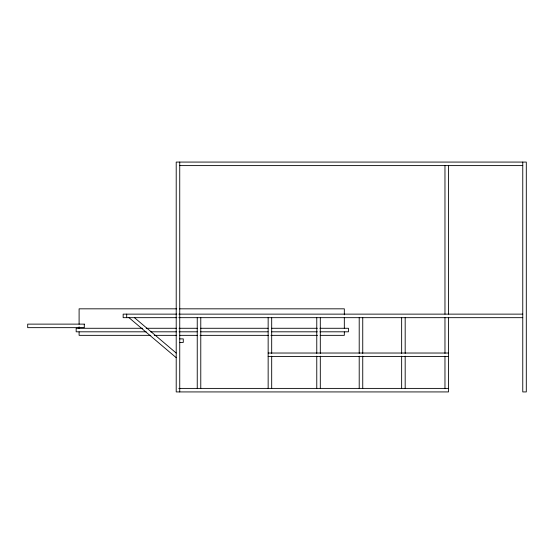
<?xml version="1.0" encoding="UTF-8"?>
<svg xmlns="http://www.w3.org/2000/svg" width="554" height="554" viewBox="0 0 554 554"><rect width="100%" height="100%" fill="white"/><g stroke="black" fill="none" stroke-linecap="round" stroke-linejoin="round"><path stroke-width="0.83" d="M179.738 165.604L522.761 165.604M176.726 308.827L79.104 308.827L79.104 324.228M179.316 308.827L344.325 308.827L344.325 314.817M176.851 314.132L123.161 314.132L123.161 317.671L176.851 317.671M178.797 314.132L522.761 314.132M178.797 317.671L522.761 317.671M142.724 328.28L76.168 328.28L76.168 331.811L146.187 331.811M146.187 328.28L176.442 328.28M179.032 328.28L197.182 328.28M200.645 328.28L268.067 328.28M271.529 328.28L317.345 328.28M319.935 328.28L348.459 328.28L348.459 331.811L319.935 331.811M150.508 331.811L176.442 331.811M179.032 331.811L197.182 331.811M200.645 331.811L268.067 331.811M271.529 331.811L317.345 331.811M150.806 335.35L79.104 335.35L79.104 331.929M154.261 335.35L176.726 335.35M179.316 335.35L197.459 335.35M200.049 335.35L268.302 335.35M270.892 335.35L317.546 335.35M320.136 335.35L344.325 335.35L344.325 331.929M179.738 338.889L183.277 338.889L183.277 342.42L179.738 342.42M268.15 353.03L448.498 353.03M268.15 356.568L448.498 356.568M178.797 388.396L448.498 388.396M134.463 317.671L176.207 353.043M128.992 317.671L176.207 357.676M522.761 162.073L522.761 391.927L526.3 391.927L526.3 162.073L176.207 162.073L176.207 391.927L448.498 391.927L448.498 317.671M448.498 165.528L448.498 314.132M444.966 165.528L444.966 314.132M444.966 317.671L444.966 353.417M444.966 356.132L444.966 388.396M405.182 317.671L405.182 353.417M405.182 356.132L405.182 388.396M401.643 317.671L401.643 353.417M401.643 356.132L401.643 388.396M362.745 317.671L362.745 353.417M362.745 356.132L362.745 388.396M359.207 317.671L359.207 353.417M359.207 356.132L359.207 388.396M344.325 317.38L344.325 328.508M320.309 317.671L320.309 353.417M320.309 356.132L320.309 388.396M316.77 317.671L316.77 353.417M316.77 356.132L316.77 388.396M271.689 317.671L271.689 353.417M271.689 356.132L271.689 388.396M268.15 317.671L268.15 388.396M200.777 317.671L200.777 388.396M197.245 317.671L197.245 388.396M179.738 162.073L179.738 391.927M126.693 314.132L126.693 317.671M79.104 326.791L79.104 328.508M84.284 324.125L27.7 324.125L27.7 327.656L84.284 327.656L84.284 324.125"/></g></svg>
